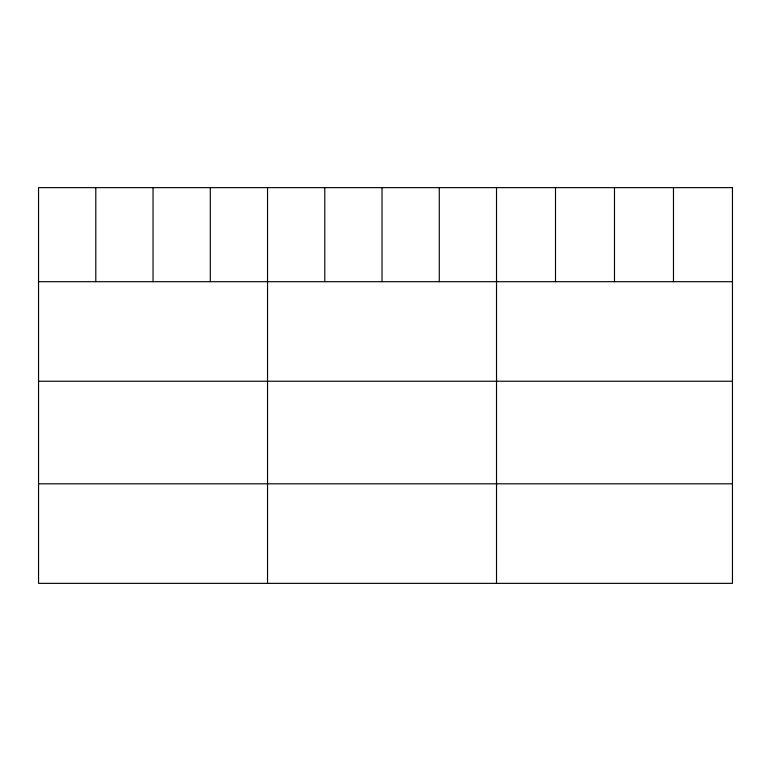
<?xml version="1.0" encoding="UTF-8"?>
<svg xmlns="http://www.w3.org/2000/svg" width="771" height="771" viewBox="0 0 771 771"><rect width="100%" height="100%" fill="white"/><g stroke="black" fill="none" stroke-linecap="round" stroke-linejoin="round"><path stroke-width="1.16" d="M38.55 281.694L732.45 281.694M38.55 381.24L732.45 381.24M38.55 483.812L732.45 483.812M673.468 187.642L673.468 281.694M614.487 187.642L614.487 281.694M555.505 187.642L555.505 281.694M496.524 187.642L496.524 583.358M439.277 187.642L439.277 281.694M382.03 187.642L382.03 281.694M324.784 187.642L324.784 281.694M267.537 187.642L267.537 583.358M210.29 187.642L210.29 281.694M153.044 187.642L153.044 281.694M95.797 187.642L95.797 281.694M732.45 187.642L38.55 187.642L38.55 583.358L732.45 583.358L732.45 187.642"/></g></svg>
